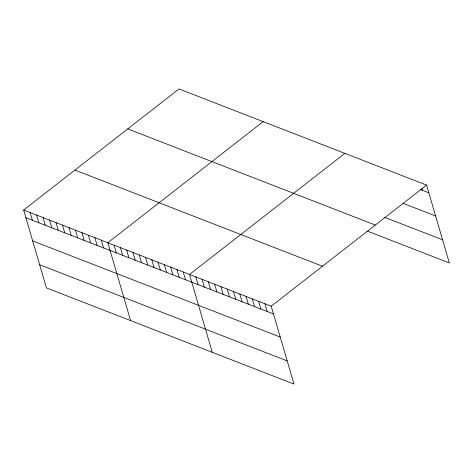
<?xml version="1.0" encoding="UTF-8"?>
<svg xmlns="http://www.w3.org/2000/svg" width="473" height="473" viewBox="0 0 473 473"><rect width="100%" height="100%" fill="white"/><g stroke="black" fill="none" stroke-linecap="round" stroke-linejoin="round"><path stroke-width="0.71" d="M23.65 210.036L271.212 306.197L293.981 384.064L46.419 287.897L23.65 210.036L179.019 88.936L426.581 185.103L449.35 262.964L367.657 231.232M263.189 121.632L107.82 242.732L130.589 320.593M344.888 153.364L189.519 274.464L212.288 352.326M271.212 306.197L426.581 185.103M420.042 189.407L428.84 192.824M402.931 203.278L435.609 215.972M384.768 217.361L442.58 239.817M127.745 128.898L375.308 225.065M74.923 170.073L322.485 266.234M25.909 217.757L273.471 313.918M32.678 240.905L280.241 337.066M39.649 264.756L287.212 360.917M421.94 188.278L422.555 190.383M264.927 303.755L267.186 311.476M258.642 301.319L260.901 309.04M252.357 298.877L254.616 306.599M246.072 296.435L248.331 304.157M239.793 293.993L242.052 301.715M233.508 291.551L235.767 299.273M227.223 289.109L229.482 296.831M220.938 286.668L223.197 294.389M214.653 284.226L216.912 291.953M208.368 281.79L210.627 289.511M202.083 279.348L204.342 287.07M195.798 276.906L198.057 284.628M183.234 272.022L185.493 279.744M176.949 269.58L179.208 277.302M170.664 267.139L172.923 274.866M164.379 264.703L166.638 272.424M158.094 262.261L160.353 269.982M151.809 259.819L154.068 267.541M145.524 257.377L147.783 265.099M139.245 254.935L141.498 262.657M132.96 252.493L135.219 260.215M126.675 250.051L128.934 257.779M120.39 247.616L122.649 255.337M114.105 245.174L116.364 252.895M101.346 240.219L103.605 247.941M94.872 237.7L97.131 245.422M88.398 235.187L90.656 242.909M81.924 232.669L84.182 240.39M75.449 230.156L77.708 237.878M68.975 227.643L71.234 235.365M62.501 225.124L64.754 232.846M56.021 222.612L58.28 230.333M49.547 220.099L51.805 227.82M43.073 217.58L45.331 225.302M36.598 215.067L38.857 222.789M30.124 212.548L32.383 220.27"/></g></svg>
